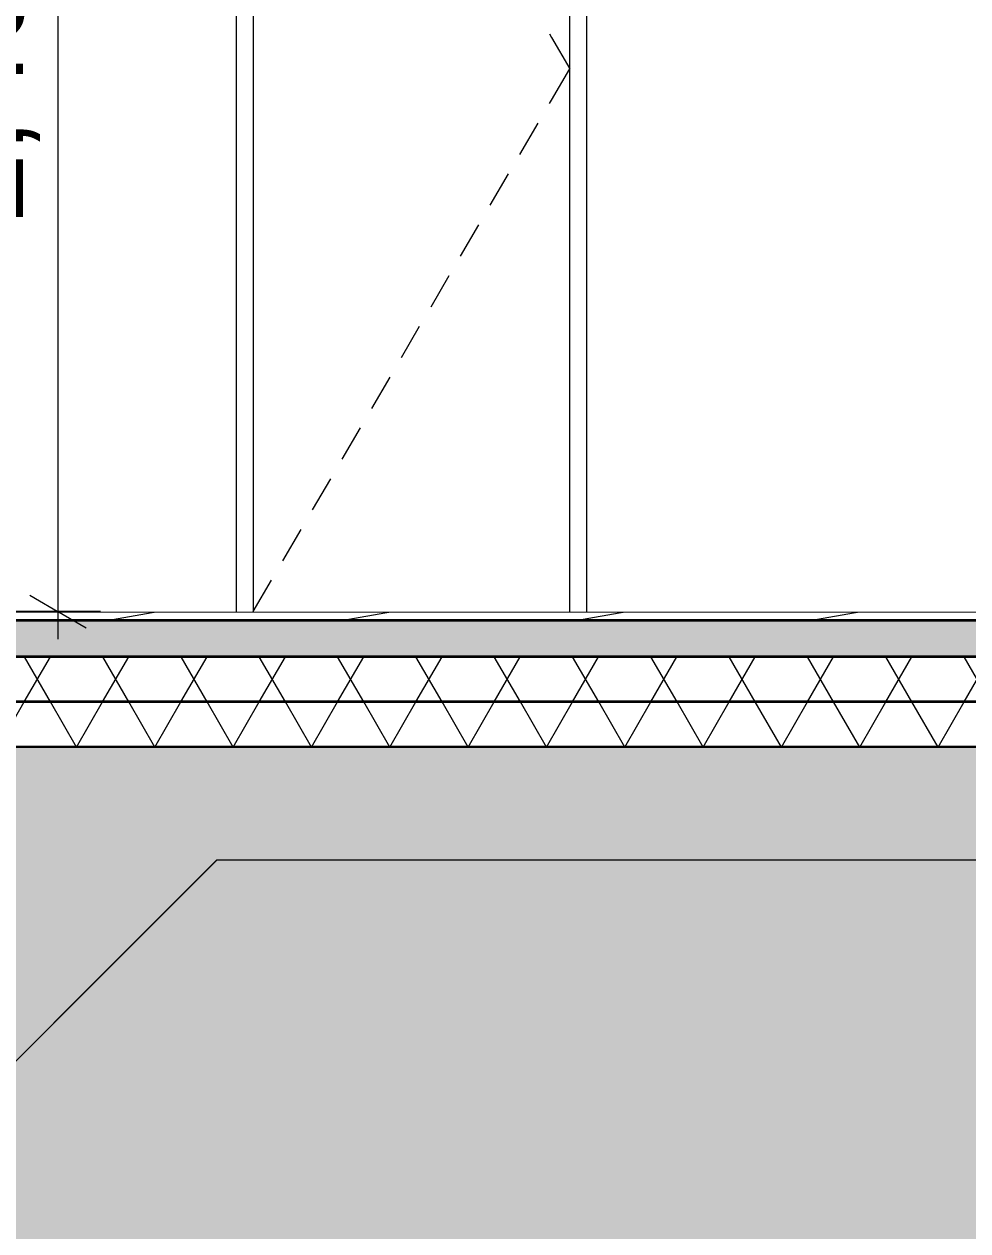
# Model space of a CAD drawing. Header units: millimetres. Extents: x -279593 to -202089, y -5129 to 14747.
# Drawn here: x -273953 to -271866, y -1369 to 1299 of the extents above; entities that cross this region are included whole.
import ezdxf

# ---------------------------------------------------------------- set-up
doc = ezdxf.new("R2010")
doc.units = ezdxf.units.MM
doc.header["$MEASUREMENT"] = 0
doc.linetypes.add('Wipeout_Contour', pattern=[1000, 0, -1000])
for name, color, linetype, lineweight in [('0_Pen_No__1', 7, 'Continuous', 13), ('2D Drafting - General_Pen_No__1', 7, 'Continuous', 13), ('New_ARCHICAD Doors_Pen_No__1', 7, 'Continuous', 13), ('New_Dimensioning - General_Pen_No__1', 7, 'Continuous', 13), ('New_Structural - Bearing_Pen_No__1', 7, 'Continuous', 13), ('New_Structural - Bearing_Pen_No__101', 252, 'Continuous', 13), ('New_Structural - Bearing_Pen_No__21', 7, 'Continuous', 35)]:
    doc.layers.add(name, color=color, linetype=linetype, lineweight=lineweight)
doc.layers.add('0_Pen_No__82', color=7, linetype='Continuous', lineweight=20, true_color=0xaaaaaa)
doc.layers.add('2D Drafting - General_Pen_No__61', color=7, linetype='Continuous', lineweight=20, true_color=0x6a6a6a)
for name, color, linetype in [('New_ARCHICAD Doors', 7, 'Continuous'), ('New_Dimensioning - General', 7, 'Continuous'), ('New_Structural - Bearing', 7, 'Continuous')]:
    doc.layers.add(name, color=color, linetype=linetype)
doc.styles.add('GENERATED_STYLE_1', font='')
doc.styles.get('GENERATED_STYLE_1').set_extended_font_data('Arial')
doc.dimstyles.new('GENERATED_STYLE__2', dxfattribs={"dimtxt": 200, "dimasz": 95, "dimexe": 0.18, "dimexo": 0.0625, "dimgap": 0, "dimtad": 1, "dimdec": 3, "dimlfac": 0.001, "dimzin": 0, "dimdsep": 46, "dimtxsty": 'GENERATED_STYLE_1', "dimblk": 'ARROWHEAD_2', "dimblk1": 'ARROWHEAD_2', "dimblk2": 'ARROWHEAD_2', "dimcen": 0.09, "dimse1": 1, "dimse2": 1, "dimclrd": 7, "dimclre": 7, "dimclrt": 7, "dimadec": 0, "dimazin": 0, "dimtfac": 1, "dimtdec": 4, "dimtmove": 0, "dimatfit": 3, "dimfxl": 0, "dimtolj": 1, "dimtzin": 0, "dimarcsym": 0})
pattern_1 = [(45, (0, 350), (-111.36932, 111.36932), [0, -105, 0, -157.5]), (110, (350, 350), (148.00159, 53.86817), [0, -77, 0, -133])]
pattern_2 = [(60, (0, 0), (-129.90381, 75), []), (120, (0, 0), (129.90381, 75), [])]

# ---------------------------------------------------------------- blocks, each defined once
blk = doc.blocks.new('*X2')
at = {"layer": 'New_Structural - Bearing_Pen_No__1', "color": 7, "linetype": 'Continuous', "lineweight": 13}
for p, q in [((-273949.3, -348.6), (-273935.8, -330)), ((-273923.6, -330), (-273927.6, -339.5)), ((-273927.6, -339.5), (-273921.5, -354.2)), ((-273892.3, -354.2), (-273886.2, -339.5)), ((-273886.2, -339.5), (-273890.2, -330)), ((-273865.8, -330), (-273865.8, -330.9)), ((-273865.8, -330.9), (-273848.6, -354.6)), ((-273793, -354.6), (-273775.8, -330.9)), ((-273775.8, -330.9), (-273775.8, -330)), ((-273768.1, -330), (-273770.4, -335.4)), ((-273770.4, -335.4), (-273762, -355.6)), ((-273721.6, -355.6), (-273713.2, -335.4)), ((-273713.2, -335.4), (-273715.4, -330)), ((-273702.3, -330), (-273703, -331.9)), ((-273703, -331.9), (-273695.7, -349.6)), ((-273660.2, -349.6), (-273652.9, -331.9)), ((-273652.9, -331.9), (-273653.7, -330)), ((-273649.1, -330), (-273635.6, -348.6)), ((-273585.6, -348.6), (-273572.1, -330)), ((-273559.9, -330), (-273563.9, -339.5)), ((-273563.9, -339.5), (-273557.8, -354.2)), ((-273528.6, -354.2), (-273522.5, -339.5)), ((-273522.5, -339.5), (-273526.5, -330)), ((-273502.1, -330), (-273502.1, -330.9)), ((-273502.1, -330.9), (-273484.9, -354.6)), ((-273429.3, -354.6), (-273412.1, -330.9)), ((-273412.1, -330.9), (-273412.1, -330)), ((-273404.4, -330), (-273406.7, -335.4)), ((-273406.7, -335.4), (-273398.3, -355.6)), ((-273357.9, -355.6), (-273349.5, -335.4)), ((-273349.5, -335.4), (-273351.7, -330)), ((-273338.6, -330), (-273339.3, -331.9)), ((-273339.3, -331.9), (-273332, -349.6)), ((-273296.5, -349.6), (-273289.2, -331.9)), ((-273289.2, -331.9), (-273290, -330)), ((-273285.4, -330), (-273271.9, -348.6)), ((-273221.9, -348.6), (-273208.4, -330)), ((-273196.2, -330), (-273200.2, -339.5)), ((-273200.2, -339.5), (-273194.1, -354.2)), ((-273164.9, -354.2), (-273158.8, -339.5)), ((-273158.8, -339.5), (-273162.8, -330)), ((-273138.4, -330), (-273138.4, -330.9)), ((-273138.4, -330.9), (-273121.2, -354.6)), ((-273065.6, -354.6), (-273048.4, -330.9)), ((-273048.4, -330.9), (-273048.4, -330)), ((-273040.7, -330), (-273043, -335.4)), ((-273043, -335.4), (-273034.6, -355.6)), ((-272994.2, -355.6), (-272985.8, -335.4)), ((-272985.8, -335.4), (-272988, -330)), ((-272974.9, -330), (-272975.6, -331.9)), ((-272975.6, -331.9), (-272968.3, -349.6)), ((-272932.8, -349.6), (-272925.5, -331.9)), ((-272925.5, -331.9), (-272926.2, -330)), ((-272921.7, -330), (-272908.2, -348.6)), ((-272858.2, -348.6), (-272844.7, -330)), ((-272832.5, -330), (-272836.5, -339.5)), ((-272836.5, -339.5), (-272830.4, -354.2)), ((-272801.2, -354.2), (-272795.1, -339.5)), ((-272795.1, -339.5), (-272799.1, -330)), ((-272774.7, -330), (-272774.7, -330.9)), ((-272774.7, -330.9), (-272757.5, -354.6)), ((-272701.9, -354.6), (-272684.7, -330.9)), ((-272684.7, -330.9), (-272684.7, -330)), ((-272677, -330), (-272679.3, -335.4)), ((-272679.3, -335.4), (-272670.9, -355.6)), ((-272630.5, -355.6), (-272622.1, -335.4)), ((-272622.1, -335.4), (-272624.3, -330)), ((-272611.1, -330), (-272611.9, -331.9)), ((-272611.9, -331.9), (-272604.6, -349.6)), ((-272569.1, -349.6), (-272561.8, -331.9)), ((-272561.8, -331.9), (-272562.5, -330)), ((-272558, -330), (-272544.5, -348.6)), ((-272494.5, -348.6), (-272481, -330)), ((-272468.8, -330), (-272472.8, -339.5)), ((-272472.8, -339.5), (-272466.7, -354.2)), ((-272437.5, -354.2), (-272431.4, -339.5)), ((-272431.4, -339.5), (-272435.4, -330)), ((-272411, -330), (-272411, -330.9)), ((-272411, -330.9), (-272393.8, -354.6)), ((-272338.2, -354.6), (-272321, -330.9)), ((-272321, -330.9), (-272321, -330)), ((-272313.3, -330), (-272315.5, -335.4)), ((-272315.5, -335.4), (-272307.2, -355.6)), ((-272266.7, -355.6), (-272258.4, -335.4)), ((-272258.4, -335.4), (-272260.6, -330)), ((-272247.4, -330), (-272248.2, -331.9)), ((-272248.2, -331.9), (-272240.9, -349.6)), ((-272205.4, -349.6), (-272198.1, -331.9)), ((-272198.1, -331.9), (-272198.8, -330)), ((-272194.3, -330), (-272180.8, -348.6)), ((-272130.7, -348.6), (-272117.3, -330)), ((-272105.1, -330), (-272109.1, -339.5)), ((-272109.1, -339.5), (-272103, -354.2)), ((-272073.8, -354.2), (-272067.7, -339.5)), ((-272067.7, -339.5), (-272071.7, -330)), ((-272047.3, -330), (-272047.3, -330.9)), ((-272047.3, -330.9), (-272030.1, -354.6)), ((-271974.5, -354.6), (-271957.3, -330.9)), ((-271957.3, -330.9), (-271957.3, -330)), ((-271949.6, -330), (-271951.8, -335.4)), ((-271951.8, -335.4), (-271943.5, -355.6)), ((-271903, -355.6), (-271894.7, -335.4)), ((-271894.7, -335.4), (-271896.9, -330)), ((-271883.7, -330), (-271884.5, -331.9)), ((-271884.5, -331.9), (-271877.2, -349.6)), ((-273974.3, -356.7), (-273949.3, -348.6)), ((-273921.5, -354.2), (-273906.9, -360.2)), ((-273875.7, -364), (-273908.8, -373.7)), ((-273906.9, -360.2), (-273892.3, -354.2)), ((-273842.6, -373.7), (-273875.7, -364)), ((-273848.6, -354.6), (-273820.8, -363.6)), ((-273820.8, -363.6), (-273793, -354.6)), ((-273762, -355.6), (-273741.8, -364)), ((-273732.1, -365), (-273760.2, -374.2)), ((-273741.8, -364), (-273721.6, -355.6)), ((-273704.1, -374.2), (-273732.1, -365)), ((-273695.7, -349.6), (-273678, -356.9)), ((-273678, -356.9), (-273660.2, -349.6)), ((-273636.1, -365.6), (-273660.7, -374.5)), ((-273611.4, -374.5), (-273636.1, -365.6)), ((-273635.6, -348.6), (-273610.6, -356.7)), ((-273610.6, -356.7), (-273585.6, -348.6)), ((-273557.8, -354.2), (-273543.2, -360.2)), ((-273512, -364), (-273545.1, -373.7)), ((-273543.2, -360.2), (-273528.6, -354.2)), ((-273478.9, -373.7), (-273512, -364)), ((-273484.9, -354.6), (-273457.1, -363.6)), ((-273457.1, -363.6), (-273429.3, -354.6)), ((-273398.3, -355.6), (-273378.1, -364)), ((-273368.4, -365), (-273396.5, -374.2)), ((-273378.1, -364), (-273357.9, -355.6)), ((-273340.4, -374.2), (-273368.4, -365)), ((-273332, -349.6), (-273314.3, -356.9)), ((-273314.3, -356.9), (-273296.5, -349.6)), ((-273272.4, -365.6), (-273297, -374.5)), ((-273247.7, -374.5), (-273272.4, -365.6)), ((-273271.9, -348.6), (-273246.9, -356.7)), ((-273246.9, -356.7), (-273221.9, -348.6)), ((-273194.1, -354.2), (-273179.5, -360.2)), ((-273148.3, -364), (-273181.4, -373.7)), ((-273179.5, -360.2), (-273164.9, -354.2)), ((-273115.2, -373.7), (-273148.3, -364)), ((-273121.2, -354.6), (-273093.4, -363.6)), ((-273093.4, -363.6), (-273065.6, -354.6)), ((-273034.6, -355.6), (-273014.4, -364)), ((-273004.7, -365), (-273032.8, -374.2)), ((-273014.4, -364), (-272994.2, -355.6)), ((-272976.7, -374.2), (-273004.7, -365)), ((-272968.3, -349.6), (-272950.5, -356.9)), ((-272950.5, -356.9), (-272932.8, -349.6)), ((-272908.7, -365.6), (-272933.3, -374.5)), ((-272884, -374.5), (-272908.7, -365.6)), ((-272908.2, -348.6), (-272883.2, -356.7)), ((-272883.2, -356.7), (-272858.2, -348.6)), ((-272830.4, -354.2), (-272815.8, -360.2)), ((-272784.6, -364), (-272817.7, -373.7)), ((-272815.8, -360.2), (-272801.2, -354.2)), ((-272751.5, -373.7), (-272784.6, -364)), ((-272757.5, -354.6), (-272729.7, -363.6)), ((-272729.7, -363.6), (-272701.9, -354.6)), ((-272670.9, -355.6), (-272650.7, -364)), ((-272641, -365), (-272669, -374.2)), ((-272650.7, -364), (-272630.5, -355.6)), ((-272613, -374.2), (-272641, -365)), ((-272604.6, -349.6), (-272586.8, -356.9)), ((-272586.8, -356.9), (-272569.1, -349.6)), ((-272545, -365.6), (-272569.6, -374.5)), ((-272520.3, -374.5), (-272545, -365.6)), ((-272544.5, -348.6), (-272519.5, -356.7)), ((-272519.5, -356.7), (-272494.5, -348.6)), ((-272466.7, -354.2), (-272452.1, -360.2)), ((-272420.9, -364), (-272454, -373.7)), ((-272452.1, -360.2), (-272437.5, -354.2)), ((-272387.8, -373.7), (-272420.9, -364)), ((-272393.8, -354.6), (-272366, -363.6)), ((-272366, -363.6), (-272338.2, -354.6)), ((-272307.2, -355.6), (-272287, -364)), ((-272277.3, -365), (-272305.3, -374.2)), ((-272287, -364), (-272266.7, -355.6)), ((-272249.3, -374.2), (-272277.3, -365)), ((-272240.9, -349.6), (-272223.1, -356.9)), ((-272223.1, -356.9), (-272205.4, -349.6)), ((-272181.3, -365.6), (-272205.9, -374.5)), ((-272156.6, -374.5), (-272181.3, -365.6)), ((-272180.8, -348.6), (-272155.8, -356.7)), ((-272155.8, -356.7), (-272130.7, -348.6)), ((-272103, -354.2), (-272088.4, -360.2)), ((-272057.2, -364), (-272090.3, -373.7)), ((-272088.4, -360.2), (-272073.8, -354.2)), ((-272024.1, -373.7), (-272057.2, -364)), ((-272030.1, -354.6), (-272002.3, -363.6)), ((-272002.3, -363.6), (-271974.5, -354.6)), ((-271943.5, -355.6), (-271923.3, -364)), ((-271913.6, -365), (-271941.6, -374.2)), ((-271923.3, -364), (-271903, -355.6)), ((-271885.6, -374.2), (-271913.6, -365)), ((-271877.2, -349.6), (-271859.4, -356.9)), ((-273931.4, -399.8), (-273936.3, -433.9)), ((-273908.8, -373.7), (-273931.4, -399.8)), ((-273820, -399.8), (-273842.6, -373.7)), ((-273815.1, -433.9), (-273820, -399.8)), ((-273760.2, -374.2), (-273777.5, -398)), ((-273777.5, -398), (-273777.5, -427.5)), ((-273686.8, -398), (-273704.1, -374.2)), ((-273686.8, -427.5), (-273686.8, -398)), ((-273660.7, -374.5), (-273673.9, -397.3)), ((-273673.9, -397.3), (-273669.3, -423.1)), ((-273598.3, -397.3), (-273611.4, -374.5)), ((-273602.9, -423.1), (-273598.3, -397.3)), ((-273567.7, -399.8), (-273572.6, -433.9)), ((-273545.1, -373.7), (-273567.7, -399.8)), ((-273456.3, -399.8), (-273478.9, -373.7)), ((-273451.4, -433.9), (-273456.3, -399.8)), ((-273396.5, -374.2), (-273413.8, -398)), ((-273413.8, -398), (-273413.8, -427.5)), ((-273323.1, -398), (-273340.4, -374.2)), ((-273323.1, -427.5), (-273323.1, -398)), ((-273297, -374.5), (-273310.2, -397.3)), ((-273310.2, -397.3), (-273305.6, -423.1)), ((-273234.6, -397.3), (-273247.7, -374.5)), ((-273239.2, -423.1), (-273234.6, -397.3)), ((-273204, -399.8), (-273208.9, -433.9)), ((-273181.4, -373.7), (-273204, -399.8)), ((-273092.6, -399.8), (-273115.2, -373.7)), ((-273087.7, -433.9), (-273092.6, -399.8)), ((-273032.8, -374.2), (-273050.1, -398)), ((-273050.1, -398), (-273050.1, -427.5)), ((-272959.3, -398), (-272976.7, -374.2)), ((-272959.3, -427.5), (-272959.3, -398)), ((-272933.3, -374.5), (-272946.5, -397.3)), ((-272946.5, -397.3), (-272941.9, -423.1)), ((-272870.9, -397.3), (-272884, -374.5)), ((-272875.5, -423.1), (-272870.9, -397.3)), ((-272840.3, -399.8), (-272845.2, -433.9)), ((-272817.7, -373.7), (-272840.3, -399.8)), ((-272728.9, -399.8), (-272751.5, -373.7)), ((-272724, -433.9), (-272728.9, -399.8)), ((-272669, -374.2), (-272686.4, -398)), ((-272686.4, -398), (-272686.4, -427.5)), ((-272595.6, -398), (-272613, -374.2)), ((-272595.6, -427.5), (-272595.6, -398)), ((-272569.6, -374.5), (-272582.7, -397.3)), ((-272582.7, -397.3), (-272578.2, -423.1)), ((-272507.2, -397.3), (-272520.3, -374.5)), ((-272511.8, -423.1), (-272507.2, -397.3)), ((-272476.5, -399.8), (-272481.5, -433.9)), ((-272454, -373.7), (-272476.5, -399.8)), ((-272365.2, -399.8), (-272387.8, -373.7)), ((-272360.3, -433.9), (-272365.2, -399.8)), ((-272305.3, -374.2), (-272322.7, -398)), ((-272322.7, -398), (-272322.7, -427.5)), ((-272231.9, -398), (-272249.3, -374.2)), ((-272231.9, -427.5), (-272231.9, -398)), ((-272205.9, -374.5), (-272219, -397.3)), ((-272219, -397.3), (-272214.5, -423.1)), ((-272143.5, -397.3), (-272156.6, -374.5)), ((-272148, -423.1), (-272143.5, -397.3)), ((-272112.8, -399.8), (-272117.7, -433.9)), ((-272090.3, -373.7), (-272112.8, -399.8)), ((-272001.5, -399.8), (-272024.1, -373.7)), ((-271996.6, -433.9), (-272001.5, -399.8)), ((-271941.6, -374.2), (-271959, -398)), ((-271959, -398), (-271959, -427.5)), ((-271868.2, -398), (-271885.6, -374.2)), ((-271868.2, -427.5), (-271868.2, -398)), ((-273669.3, -423.1), (-273649.2, -440)), ((-273623, -440), (-273602.9, -423.1)), ((-273305.6, -423.1), (-273285.5, -440)), ((-273259.3, -440), (-273239.2, -423.1)), ((-272941.9, -423.1), (-272921.8, -440)), ((-272895.6, -440), (-272875.5, -423.1)), ((-272578.2, -423.1), (-272558.1, -440)), ((-272531.9, -440), (-272511.8, -423.1)), ((-272214.5, -423.1), (-272194.4, -440)), ((-272168.1, -440), (-272148, -423.1)), ((-273936.3, -433.9), (-273922, -465.3)), ((-273829.4, -465.3), (-273815.1, -433.9)), ((-273777.5, -427.5), (-273760.2, -451.3)), ((-273760.2, -451.3), (-273732.1, -460.5)), ((-273732.1, -460.5), (-273704.1, -451.3)), ((-273704.1, -451.3), (-273686.8, -427.5)), ((-273637.1, -451), (-273664.9, -460)), ((-273649.2, -440), (-273623, -440)), ((-273609.3, -460), (-273637.1, -451)), ((-273572.6, -433.9), (-273558.2, -465.3)), ((-273465.7, -465.3), (-273451.4, -433.9)), ((-273413.8, -427.5), (-273396.5, -451.3)), ((-273396.5, -451.3), (-273368.4, -460.5)), ((-273368.4, -460.5), (-273340.4, -451.3)), ((-273340.4, -451.3), (-273323.1, -427.5)), ((-273273.4, -451), (-273301.2, -460)), ((-273285.5, -440), (-273259.3, -440)), ((-273245.6, -460), (-273273.4, -451)), ((-273208.9, -433.9), (-273194.5, -465.3)), ((-273102, -465.3), (-273087.7, -433.9)), ((-273050.1, -427.5), (-273032.8, -451.3)), ((-273032.8, -451.3), (-273004.7, -460.5)), ((-273004.7, -460.5), (-272976.7, -451.3)), ((-272976.7, -451.3), (-272959.3, -427.5)), ((-272909.7, -451), (-272937.5, -460)), ((-272921.8, -440), (-272895.6, -440)), ((-272881.9, -460), (-272909.7, -451)), ((-272845.2, -433.9), (-272830.8, -465.3)), ((-272738.3, -465.3), (-272724, -433.9)), ((-272686.4, -427.5), (-272669, -451.3)), ((-272669, -451.3), (-272641, -460.5)), ((-272641, -460.5), (-272613, -451.3)), ((-272613, -451.3), (-272595.6, -427.5)), ((-272546, -451), (-272573.8, -460)), ((-272558.1, -440), (-272531.9, -440)), ((-272518.2, -460), (-272546, -451)), ((-272481.5, -433.9), (-272467.1, -465.3)), ((-272374.6, -465.3), (-272360.3, -433.9)), ((-272322.7, -427.5), (-272305.3, -451.3)), ((-272305.3, -451.3), (-272277.3, -460.5)), ((-272277.3, -460.5), (-272249.3, -451.3)), ((-272249.3, -451.3), (-272231.9, -427.5)), ((-272182.3, -451), (-272210.1, -460)), ((-272194.4, -440), (-272168.1, -440)), ((-272154.5, -460), (-272182.3, -451)), ((-272117.7, -433.9), (-272103.4, -465.3)), ((-272010.9, -465.3), (-271996.6, -433.9)), ((-271959, -427.5), (-271941.6, -451.3)), ((-271941.6, -451.3), (-271913.6, -460.5)), ((-271913.6, -460.5), (-271885.6, -451.3)), ((-271885.6, -451.3), (-271868.2, -427.5)), ((-273922, -465.3), (-273892.9, -483.9)), ((-273858.4, -483.9), (-273829.4, -465.3)), ((-273815.6, -461.7), (-273831.1, -483)), ((-273790.6, -453.6), (-273815.6, -461.7)), ((-273765.6, -461.7), (-273790.6, -453.6)), ((-273750.1, -483), (-273765.6, -461.7)), ((-273664.9, -460), (-273682.1, -483.7)), ((-273592.1, -483.7), (-273609.3, -460)), ((-273558.2, -465.3), (-273529.2, -483.9)), ((-273494.7, -483.9), (-273465.7, -465.3)), ((-273451.9, -461.7), (-273467.4, -483)), ((-273426.9, -453.6), (-273451.9, -461.7)), ((-273401.9, -461.7), (-273426.9, -453.6)), ((-273386.4, -483), (-273401.9, -461.7)), ((-273301.2, -460), (-273318.4, -483.7)), ((-273228.4, -483.7), (-273245.6, -460)), ((-273194.5, -465.3), (-273165.5, -483.9)), ((-273131, -483.9), (-273102, -465.3)), ((-273088.2, -461.7), (-273103.6, -483)), ((-273063.2, -453.6), (-273088.2, -461.7)), ((-273038.2, -461.7), (-273063.2, -453.6)), ((-273022.7, -483), (-273038.2, -461.7)), ((-272937.5, -460), (-272954.7, -483.7)), ((-272864.7, -483.7), (-272881.9, -460)), ((-272830.8, -465.3), (-272801.8, -483.9)), ((-272767.3, -483.9), (-272738.3, -465.3)), ((-272724.5, -461.7), (-272739.9, -483)), ((-272699.5, -453.6), (-272724.5, -461.7)), ((-272674.5, -461.7), (-272699.5, -453.6)), ((-272659, -483), (-272674.5, -461.7)), ((-272573.8, -460), (-272591, -483.7)), ((-272501, -483.7), (-272518.2, -460)), ((-272467.1, -465.3), (-272438.1, -483.9)), ((-272403.6, -483.9), (-272374.6, -465.3)), ((-272360.8, -461.7), (-272376.2, -483)), ((-272335.8, -453.6), (-272360.8, -461.7)), ((-272310.7, -461.7), (-272335.8, -453.6)), ((-272295.3, -483), (-272310.7, -461.7)), ((-272210.1, -460), (-272227.3, -483.7)), ((-272137.3, -483.7), (-272154.5, -460)), ((-272103.4, -465.3), (-272074.4, -483.9)), ((-272039.9, -483.9), (-272010.9, -465.3)), ((-271997.1, -461.7), (-272012.5, -483)), ((-271972.1, -453.6), (-271997.1, -461.7)), ((-271947, -461.7), (-271972.1, -453.6)), ((-271931.6, -483), (-271947, -461.7)), ((-273942, -497.2), (-273950.4, -517.4)), ((-273921.8, -488.8), (-273942, -497.2)), ((-273901.6, -497.2), (-273921.8, -488.8)), ((-273893.2, -517.4), (-273901.6, -497.2)), ((-273892.9, -483.9), (-273858.4, -483.9)), ((-273875.7, -496.1), (-273883, -513.9)), ((-273858, -488.8), (-273875.7, -496.1)), ((-273840.2, -496.1), (-273858, -488.8)), ((-273832.9, -513.9), (-273840.2, -496.1)), ((-273831.1, -483), (-273831.1, -509.3)), ((-273750.1, -509.3), (-273750.1, -483)), ((-273723.2, -500.9), (-273737.8, -506.9)), ((-273708.6, -506.9), (-273723.2, -500.9)), ((-273682.1, -483.7), (-273682.1, -512.9)), ((-273592.1, -512.9), (-273592.1, -483.7)), ((-273578.3, -497.2), (-273586.7, -517.4)), ((-273558.1, -488.8), (-273578.3, -497.2)), ((-273537.9, -497.2), (-273558.1, -488.8)), ((-273529.5, -517.4), (-273537.9, -497.2)), ((-273529.2, -483.9), (-273494.7, -483.9)), ((-273512, -496.1), (-273519.3, -513.9)), ((-273494.3, -488.8), (-273512, -496.1)), ((-273476.5, -496.1), (-273494.3, -488.8)), ((-273469.2, -513.9), (-273476.5, -496.1)), ((-273467.4, -483), (-273467.4, -509.3)), ((-273386.4, -509.3), (-273386.4, -483)), ((-273359.5, -500.9), (-273374.1, -506.9)), ((-273344.9, -506.9), (-273359.5, -500.9)), ((-273318.4, -483.7), (-273318.4, -512.9)), ((-273228.4, -512.9), (-273228.4, -483.7)), ((-273214.6, -497.2), (-273223, -517.4)), ((-273194.4, -488.8), (-273214.6, -497.2)), ((-273174.2, -497.2), (-273194.4, -488.8)), ((-273165.8, -517.4), (-273174.2, -497.2)), ((-273165.5, -483.9), (-273131, -483.9)), ((-273148.3, -496.1), (-273155.6, -513.9)), ((-273130.5, -488.8), (-273148.3, -496.1)), ((-273112.8, -496.1), (-273130.5, -488.8)), ((-273105.5, -513.9), (-273112.8, -496.1)), ((-273103.6, -483), (-273103.6, -509.3)), ((-273022.7, -509.3), (-273022.7, -483)), ((-272995.8, -500.9), (-273010.4, -506.9)), ((-272981.2, -506.9), (-272995.8, -500.9)), ((-272954.7, -483.7), (-272954.7, -512.9)), ((-272864.7, -512.9), (-272864.7, -483.7)), ((-272850.9, -497.2), (-272859.3, -517.4)), ((-272830.7, -488.8), (-272850.9, -497.2)), ((-272810.5, -497.2), (-272830.7, -488.8)), ((-272802.1, -517.4), (-272810.5, -497.2)), ((-272801.8, -483.9), (-272767.3, -483.9)), ((-272784.6, -496.1), (-272791.9, -513.9)), ((-272766.8, -488.8), (-272784.6, -496.1)), ((-272749.1, -496.1), (-272766.8, -488.8)), ((-272741.8, -513.9), (-272749.1, -496.1)), ((-272739.9, -483), (-272739.9, -509.3)), ((-272659, -509.3), (-272659, -483)), ((-272632.1, -500.9), (-272646.7, -506.9)), ((-272617.5, -506.9), (-272632.1, -500.9)), ((-272591, -483.7), (-272591, -512.9)), ((-272501, -512.9), (-272501, -483.7)), ((-272487.2, -497.2), (-272495.5, -517.4)), ((-272467, -488.8), (-272487.2, -497.2)), ((-272446.7, -497.2), (-272467, -488.8)), ((-272438.4, -517.4), (-272446.7, -497.2)), ((-272438.1, -483.9), (-272403.6, -483.9)), ((-272420.9, -496.1), (-272428.2, -513.9)), ((-272403.1, -488.8), (-272420.9, -496.1)), ((-272385.4, -496.1), (-272403.1, -488.8)), ((-272378.1, -513.9), (-272385.4, -496.1)), ((-272376.2, -483), (-272376.2, -509.3)), ((-272295.3, -509.3), (-272295.3, -483)), ((-272268.4, -500.9), (-272283, -506.9)), ((-272253.8, -506.9), (-272268.4, -500.9)), ((-272227.3, -483.7), (-272227.3, -512.9)), ((-272137.3, -512.9), (-272137.3, -483.7)), ((-272123.5, -497.2), (-272131.8, -517.4)), ((-272103.3, -488.8), (-272123.5, -497.2)), ((-272083, -497.2), (-272103.3, -488.8)), ((-272074.7, -517.4), (-272083, -497.2)), ((-272074.4, -483.9), (-272039.9, -483.9)), ((-272057.2, -496.1), (-272064.5, -513.9)), ((-272039.4, -488.8), (-272057.2, -496.1)), ((-272021.7, -496.1), (-272039.4, -488.8)), ((-272014.4, -513.9), (-272021.7, -496.1)), ((-272012.5, -483), (-272012.5, -509.3)), ((-271931.6, -509.3), (-271931.6, -483)), ((-271904.7, -500.9), (-271919.3, -506.9)), ((-271890.1, -506.9), (-271904.7, -500.9)), ((-273950.4, -517.4), (-273945.2, -530)), ((-273898.4, -530), (-273893.2, -517.4)), ((-273883, -513.9), (-273876.4, -530)), ((-273839.6, -530), (-273832.9, -513.9)), ((-273831.1, -509.3), (-273816, -530)), ((-273765.2, -530), (-273750.1, -509.3)), ((-273737.8, -506.9), (-273743.9, -521.5)), ((-273743.9, -521.5), (-273740.4, -530)), ((-273702.5, -521.5), (-273708.6, -506.9)), ((-273706, -530), (-273702.5, -521.5)), ((-273682.1, -512.9), (-273669.7, -530)), ((-273604.5, -530), (-273592.1, -512.9)), ((-273586.7, -517.4), (-273581.5, -530)), ((-273534.7, -530), (-273529.5, -517.4)), ((-273519.3, -513.9), (-273512.6, -530)), ((-273475.9, -530), (-273469.2, -513.9)), ((-273467.4, -509.3), (-273452.3, -530)), ((-273401.5, -530), (-273386.4, -509.3)), ((-273374.1, -506.9), (-273380.2, -521.5)), ((-273380.2, -521.5), (-273376.7, -530)), ((-273338.8, -521.5), (-273344.9, -506.9)), ((-273342.3, -530), (-273338.8, -521.5)), ((-273318.4, -512.9), (-273306, -530)), ((-273240.8, -530), (-273228.4, -512.9)), ((-273223, -517.4), (-273217.7, -530)), ((-273171, -530), (-273165.8, -517.4)), ((-273155.6, -513.9), (-273148.9, -530)), ((-273112.2, -530), (-273105.5, -513.9)), ((-273103.6, -509.3), (-273088.6, -530)), ((-273037.8, -530), (-273022.7, -509.3)), ((-273010.4, -506.9), (-273016.5, -521.5)), ((-273016.5, -521.5), (-273013, -530)), ((-272975.1, -521.5), (-272981.2, -506.9)), ((-272978.6, -530), (-272975.1, -521.5)), ((-272954.7, -512.9), (-272942.3, -530)), ((-272877.1, -530), (-272864.7, -512.9)), ((-272859.3, -517.4), (-272854, -530)), ((-272807.3, -530), (-272802.1, -517.4)), ((-272791.9, -513.9), (-272785.2, -530)), ((-272748.5, -530), (-272741.8, -513.9)), ((-272739.9, -509.3), (-272724.9, -530)), ((-272674.1, -530), (-272659, -509.3)), ((-272646.7, -506.9), (-272652.8, -521.5)), ((-272652.8, -521.5), (-272649.3, -530)), ((-272611.4, -521.5), (-272617.5, -506.9)), ((-272614.9, -530), (-272611.4, -521.5)), ((-272591, -512.9), (-272578.6, -530)), ((-272513.4, -530), (-272501, -512.9)), ((-272495.5, -517.4), (-272490.3, -530)), ((-272443.6, -530), (-272438.4, -517.4)), ((-272428.2, -513.9), (-272421.5, -530)), ((-272384.7, -530), (-272378.1, -513.9)), ((-272376.2, -509.3), (-272361.2, -530)), ((-272310.4, -530), (-272295.3, -509.3)), ((-272283, -506.9), (-272289.1, -521.5)), ((-272289.1, -521.5), (-272285.6, -530)), ((-272247.7, -521.5), (-272253.8, -506.9)), ((-272251.2, -530), (-272247.7, -521.5)), ((-272227.3, -512.9), (-272214.9, -530)), ((-272149.7, -530), (-272137.3, -512.9)), ((-272131.8, -517.4), (-272126.6, -530)), ((-272079.9, -530), (-272074.7, -517.4)), ((-272064.5, -513.9), (-272057.8, -530)), ((-272021, -530), (-272014.4, -513.9)), ((-272012.5, -509.3), (-271997.5, -530)), ((-271946.6, -530), (-271931.6, -509.3)), ((-271919.3, -506.9), (-271925.4, -521.5)), ((-271925.4, -521.5), (-271921.9, -530)), ((-271884, -521.5), (-271890.1, -506.9)), ((-271887.5, -530), (-271884, -521.5))]:
    blk.add_line(p, q, dxfattribs=at)
blk = doc.blocks.new('*D17')
at = {"layer": 'New_Dimensioning - General_Pen_No__1', "color": 7, "linetype": 'Continuous', "lineweight": 13}
for p, q in [((-273940.6, 2436.1), (-273815.6, 2363.9)), ((-273784.4, 2400), (-273971.9, 2400)), ((-273878.1, 0), (-273878.1, 2400)), ((-273940.6, 36.1), (-273815.6, -36.1)), ((-273784.4, 0), (-273971.9, 0)), ((-273878.1, -61.1), (-273878.1, 0))]:
    blk.add_line(p, q, dxfattribs=at)
at = {"layer": 'New_Dimensioning - General_Pen_No__1', "color": 7, "lineweight": 13, "char_height": 200, "attachment_point": 7, "rotation": 90, "style": 'GENERATED_STYLE_1'}
for s, insert in [('\\A1;{\\pql;\\fArial|b0|i0|c0|p34;0,700}', (-274051.6, 2385.2)), ('\\A1;{\\pql;\\fArial|b0|i0|c0|p34;2,400}', (-273918.1, 858.1))]:
    blk.add_mtext(s, dxfattribs=dict(at, insert=insert))
blk = doc.blocks.new('ARROWHEAD_2')
at = {"color": 0, "linetype": 'Continuous', "lineweight": 0}
for p, q in [((-0.378, -0.655), (0.378, 0.655)), ((0, 0), (-1, 0))]:
    blk.add_line(p, q, dxfattribs=at)

msp = doc.modelspace()

# ---------------------------------------------------------------- hatches: boundary and pattern name
at = {"layer": 'New_Structural - Bearing', "linetype": 'Continuous', "lineweight": 0, "true_color": 0x000000}
h = msp.add_hatch(dxfattribs=at)
h.set_pattern_fill('Wood_0001', color=18, style=0, pattern_type=2)
h.set_pattern_definition([(10, (0, 0), (-15.628336, 88.632695), [])])
h.paths.add_polyline_path([(-274410.0254, 0.0001), (-274410.0254, -20), (-259510.0254, -20), (-259510.0254, 0.0001)])
h = msp.add_hatch(dxfattribs=at)
h.set_pattern_fill('Structural_Concrete_0001', color=18, style=0, pattern_type=2)
h.set_pattern_definition([(0, (0, 0), (0, 623.5383), [60, -300]), (0, (180, 311.8), (0, 623.5383), [60, -300]), (60, (0, 0), (-540, 311.7692), [60, -300]), (60, (360, 0), (-540, 311.7692), [60, -300]), (120, (60, 0), (540, 311.7692), [60, -300]), (120, (420, 0), (540, 311.7692), [60, -300]), (0, (0, 60), (0, 120.000005), [0, -120.000005, 0, -180.00001]), (45, (60, 60), (-84.852817, 84.852817), [0, -90.000004, 0, -150.000006])])
h.paths.add_polyline_path([(-274410.0254, -20), (-274760.0254, -20), (-274760.0254, -100), (-259510.0254, -100), (-259510.0254, -20)])
h = msp.add_hatch(dxfattribs=at)
h.set_pattern_fill('Batt_Insulation_0001', color=18, style=0, pattern_type=2)
h.set_pattern_definition(pattern_2)
h.paths.add_polyline_path([(-274760.0254, -100), (-274760.0254, -200), (-259510.0254, -200), (-259510.0254, -100)])
h = msp.add_hatch(dxfattribs=at)
h.set_pattern_fill('Batt_Insulation_0001', color=18, style=0, pattern_type=2)
h.set_pattern_definition(pattern_2)
h.paths.add_polyline_path([(-274760.0254, -200), (-274760.0254, -300), (-259510.0254, -300), (-259510.0254, -200)])
h = msp.add_hatch(dxfattribs=at)
h.set_pattern_fill('Cut_Stone_0001', color=18, style=0, pattern_type=2)
h.set_pattern_definition(pattern_1)
h.paths.add_polyline_path([(-274760.0254, -300), (-274760.0254, -330), (-259510.0254, -330), (-259510.0254, -300)])

# ---------------------------------------------------------------- linework, layer by layer
at = {"layer": 'New_Structural - Bearing_Pen_No__21', "color": 7, "linetype": 'Continuous', "lineweight": 35}
for p, q in [((-271804.5254, 0), (-274410.0254, 0.0001)), ((-259510.0254, -100), (-274760.0254, -100)), ((-259510.0254, -200), (-274760.0254, -200)), ((-259510.0254, -300), (-274760.0254, -300)), ((-259510.0254, -330), (-274760.0254, -330))]:
    msp.add_line(p, q, dxfattribs=at)
at = {"layer": 'New_Structural - Bearing_Pen_No__21', "color": 7, "linetype": 'Continuous', "lineweight": 35, "flags": 128}
msp.add_lwpolyline([(-259510.0254, -20), (-274410.0254, -20), (-274600.0254, -20), (-274760.0254, -20)], dxfattribs=at)

# ---------------------------------------------------------------- wipeouts: each hides what was drawn before it
at = {"color": 254, "linetype": 'Wipeout_Contour', "lineweight": 0, "ltscale": 1087142.244596144}
msp.add_wipeout([(-274760.0255, -549.0783), (-268810.0254, -549.0783), (-268810.0254, -530.0001), (-274760.0254, -530.0001)], dxfattribs=at).dxf.layer = 'New_Structural - Bearing'

# ---------------------------------------------------------------- next in the draw order: hatches: boundary and pattern name
at = {"layer": '2D Drafting - General_Pen_No__61', "linetype": 'Continuous', "lineweight": 20, "true_color": 0x6a6a6a}
h = msp.add_hatch(dxfattribs=at)
h.set_pattern_fill('Dashed_0001', color=251, style=0, pattern_type=2)
h.set_pattern_definition([(45, (0, 0), (-183.84776, 183.84776), [195, -65]), (45, (7e-14, 183.85), (-183.84776, 183.84776), [195, -65])])
h.paths.add_polyline_path([(-278565.0259, -199.8387), (-274800.2279, -199.8387), (-274800.2279, -869.9999), (-275247.5618, -869.9999), (-274847.5619, -1269.9999), (-274247.5619, -1269.9999), (-273517.5103, -539.9483), (-269992.4831, -539.9481), (-268719.094, -539.9481), (-267835.7389, -539.9481), (-251543.8615, -539.9481), (-251543.8615, -200), (-241459.9695, -200), (-241459.9695, -912.0388), (-241459.9695, -5129.1775), (-279589.4358, -5129.1775), (-279593.1947, -199.6383)])

# ---------------------------------------------------------------- next in the draw order: linework, layer by layer
at = {"layer": '2D Drafting - General_Pen_No__1', "color": 7, "linetype": 'Continuous', "lineweight": 13, "flags": 128}
msp.add_lwpolyline([(-278565.0259, -199.8387), (-274800.2279, -199.8387), (-274800.2279, -869.9999), (-275247.5618, -869.9999), (-274847.5619, -1269.9999), (-274247.5619, -1269.9999), (-273517.5103, -539.9483), (-269992.4831, -539.9481), (-268719.094, -539.9481), (-267835.7389, -539.9481), (-251543.8615, -539.9481), (-251543.8615, -200), (-241459.9695, -200), (-241459.9695, -912.0388), (-241459.9695, -5129.1775), (-279589.4358, -5129.1775), (-279593.1947, -199.6383)], close=True, dxfattribs=at)
at = {"layer": 'New_Structural - Bearing_Pen_No__101', "color": 252, "linetype": 'Continuous', "lineweight": 13}
msp.add_line((-274760.0255, -549.0783), (-268810.0253, -549.0783), dxfattribs=at)
at = {"layer": 'New_Structural - Bearing_Pen_No__21', "color": 7, "linetype": 'Continuous', "lineweight": 35}
msp.add_line((-259510.0254, -530), (-274760.0254, -530), dxfattribs=at)

# ---------------------------------------------------------------- next in the draw order: block references
at = {"layer": 'New_Structural - Bearing', "lineweight": 0}
msp.add_blockref('*X2', (0, 0), dxfattribs=at)

# ---------------------------------------------------------------- next in the draw order: wipeouts: each hides what was drawn before it
at = {"color": 254, "linetype": 'Wipeout_Contour', "lineweight": 0, "ltscale": 2184869.336617962}
msp.add_wipeout([(-274409.2606, 3100), (-274409.2606, 0), (-273483.2041, 0), (-273483.2041, 2437), (-272709.2041, 2437), (-272709.2041, 0), (-271804.5254, 0), (-271804.5254, 3100)], dxfattribs=at).dxf.layer = 'New_Structural - Bearing'

# ---------------------------------------------------------------- next in the draw order: wipeouts: each hides what was drawn before it
at = {"color": 254, "linetype": 'Wipeout_Contour', "lineweight": 0, "ltscale": 6319145.733109531}
msp.add_wipeout([(-275247.5618, -870.0001), (-274798.8855, -870.0001), (-274798.8855, -1070.0002), (-274198.8854, -1070.0002), (-274198.8854, -870.0001), (-274410.0255, -870.0001), (-274410.0255, -549.9483), (-274410.0255, -300.0001), (-273197.5776, -300.0001), (-253491.1743, -300.0001), (-252976.074, -300), (-252093.5586, -300), (-252093.5586, -870), (-252304.6986, -870), (-252304.6986, -1070.0001), (-251704.6986, -1070.0001), (-251704.6986, -870), (-251256.0223, -870), (-251656.0222, -1269.9999), (-252256.0224, -1269.9999), (-252976.074, -549.9483), (-273527.5101, -549.9483), (-274247.5617, -1270), (-274847.5619, -1270)], dxfattribs=at)
at = {"color": 254, "linetype": 'Wipeout_Contour', "lineweight": 0, "ltscale": 1093880.205972466}
msp.add_wipeout([(-273483.204, 2437), (-273483.204, 0), (-273446.204, 0), (-273446.204, 2400)], dxfattribs=at).dxf.layer = 'New_ARCHICAD Doors'
at = {"color": 254, "linetype": 'Wipeout_Contour', "lineweight": 0, "ltscale": 1090932.263797655}
msp.add_wipeout([(-272709.204, 2437), (-272746.204, 2400), (-272746.204, 0), (-272709.204, 0)], dxfattribs=at).dxf.layer = 'New_ARCHICAD Doors'

# ---------------------------------------------------------------- next in the draw order: hatches: boundary and pattern name
at = {"layer": '0_Pen_No__82', "linetype": 'Continuous', "lineweight": 20, "true_color": 0xaaaaaa}
h = msp.add_hatch(dxfattribs=at)
h.set_pattern_fill('Cut_Stone_0001', color=253, style=0, pattern_type=2)
h.set_pattern_definition(pattern_1)
h.paths.add_polyline_path([(-275247.5618, -870.0001), (-274798.8855, -870.0001), (-274798.8855, -1070.0002), (-274198.8854, -1070.0002), (-274198.8854, -870.0001), (-274410.0255, -870.0001), (-274410.0255, -549.9483), (-274410.0255, -300.0001), (-273197.5776, -300.0001), (-253491.1743, -300.0001), (-252976.074, -300), (-252093.5586, -300), (-252093.5586, -870), (-252304.6986, -870), (-252304.6986, -1070.0001), (-251704.6986, -1070.0001), (-251704.6986, -870), (-251256.0223, -870), (-251656.0222, -1269.9999), (-252256.0224, -1269.9999), (-252976.074, -549.9483), (-273527.5101, -549.9483), (-274247.5617, -1270), (-274847.5619, -1270)])

# ---------------------------------------------------------------- next in the draw order: linework, layer by layer
at = {"layer": '0_Pen_No__1', "color": 7, "linetype": 'Continuous', "lineweight": 13, "flags": 128}
msp.add_lwpolyline([(-275247.5618, -870.0001), (-274798.8855, -870.0001), (-274798.8855, -1070.0002), (-274198.8854, -1070.0002), (-274198.8854, -870.0001), (-274410.0255, -870.0001), (-274410.0255, -549.9483), (-274410.0255, -300.0001), (-273197.5776, -300.0001), (-253491.1743, -300.0001), (-252976.074, -300), (-252093.5586, -300), (-252093.5586, -870), (-252304.6986, -870), (-252304.6986, -1070.0001), (-251704.6986, -1070.0001), (-251704.6986, -870), (-251256.0223, -870), (-251656.0222, -1269.9999), (-252256.0224, -1269.9999), (-252976.074, -549.9483), (-273527.5101, -549.9483), (-274247.5617, -1270), (-274847.5619, -1270)], close=True, dxfattribs=at)
at = {"layer": 'New_ARCHICAD Doors_Pen_No__1', "color": 7, "linetype": 'Continuous', "lineweight": 13}
for p, q in [((-273483.204, 0), (-273483.204, 2437)), ((-272709.204, 2437), (-272709.204, 0))]:
    msp.add_line(p, q, dxfattribs=at)

# ---------------------------------------------------------------- next in the draw order: wipeouts: each hides what was drawn before it
at = {"color": 254, "linetype": 'Wipeout_Contour', "lineweight": 0, "ltscale": 1092405.90730182}
msp.add_wipeout([(-273446.204, 0), (-272746.204, 0), (-272746.204, 2400), (-273446.204, 2400)], dxfattribs=at).dxf.layer = 'New_ARCHICAD Doors'

# ---------------------------------------------------------------- next in the draw order: linework, layer by layer
at = {"layer": 'New_ARCHICAD Doors_Pen_No__1', "color": 7, "linetype": 'Continuous', "lineweight": 13}
for p, q in [((-273446.204, 2400), (-273446.204, 0)), ((-272746.204, 0), (-272746.204, 2400)), ((-272791.1717, 1277.0874), (-272786.5137, 1269.1023)), ((-272786.5137, 1269.1023), (-272746.204, 1200)), ((-272786.5137, 1130.8977), (-272746.204, 1200)), ((-272791.1717, 1122.9126), (-272786.5137, 1130.8977)), ((-272856.6749, 1010.6213), (-272816.3653, 1079.7236)), ((-272922.1782, 898.3301), (-272881.8685, 967.4324)), ((-272987.6814, 786.0388), (-272947.3717, 855.1411)), ((-273053.1846, 673.7475), (-273012.875, 742.8499)), ((-273118.6879, 561.4563), (-273078.3782, 630.5586)), ((-273184.1911, 449.165), (-273143.8814, 518.2673)), ((-273249.6943, 336.8738), (-273209.3847, 405.9761)), ((-273315.1976, 224.5825), (-273274.8879, 293.6848)), ((-273380.7008, 112.2913), (-273340.3911, 181.3936)), ((-273446.204, 0), (-273405.8944, 69.1023))]:
    msp.add_line(p, q, dxfattribs=at)

# ---------------------------------------------------------------- next in the draw order: dimensions: what is measured, and where the dimension line sits
at = {"layer": 'New_Dimensioning - General', "color": 7, "linetype": 'Continuous', "lineweight": 13}
dim = msp.add_linear_dim(base=(-273878.127, 2400), p1=(-266960.0254, 0.0001), p2=(-274209.6404, 2400), angle=90, dimstyle='GENERATED_STYLE__2', dxfattribs=at)
dim.commit()
dim.dimension.update_dxf_attribs({"geometry": '*D17', "text_midpoint": (-274018.127, 1194.0581), "dimtype": 160, "text_rotation": 90})

doc.saveas('drawing.dxf')
